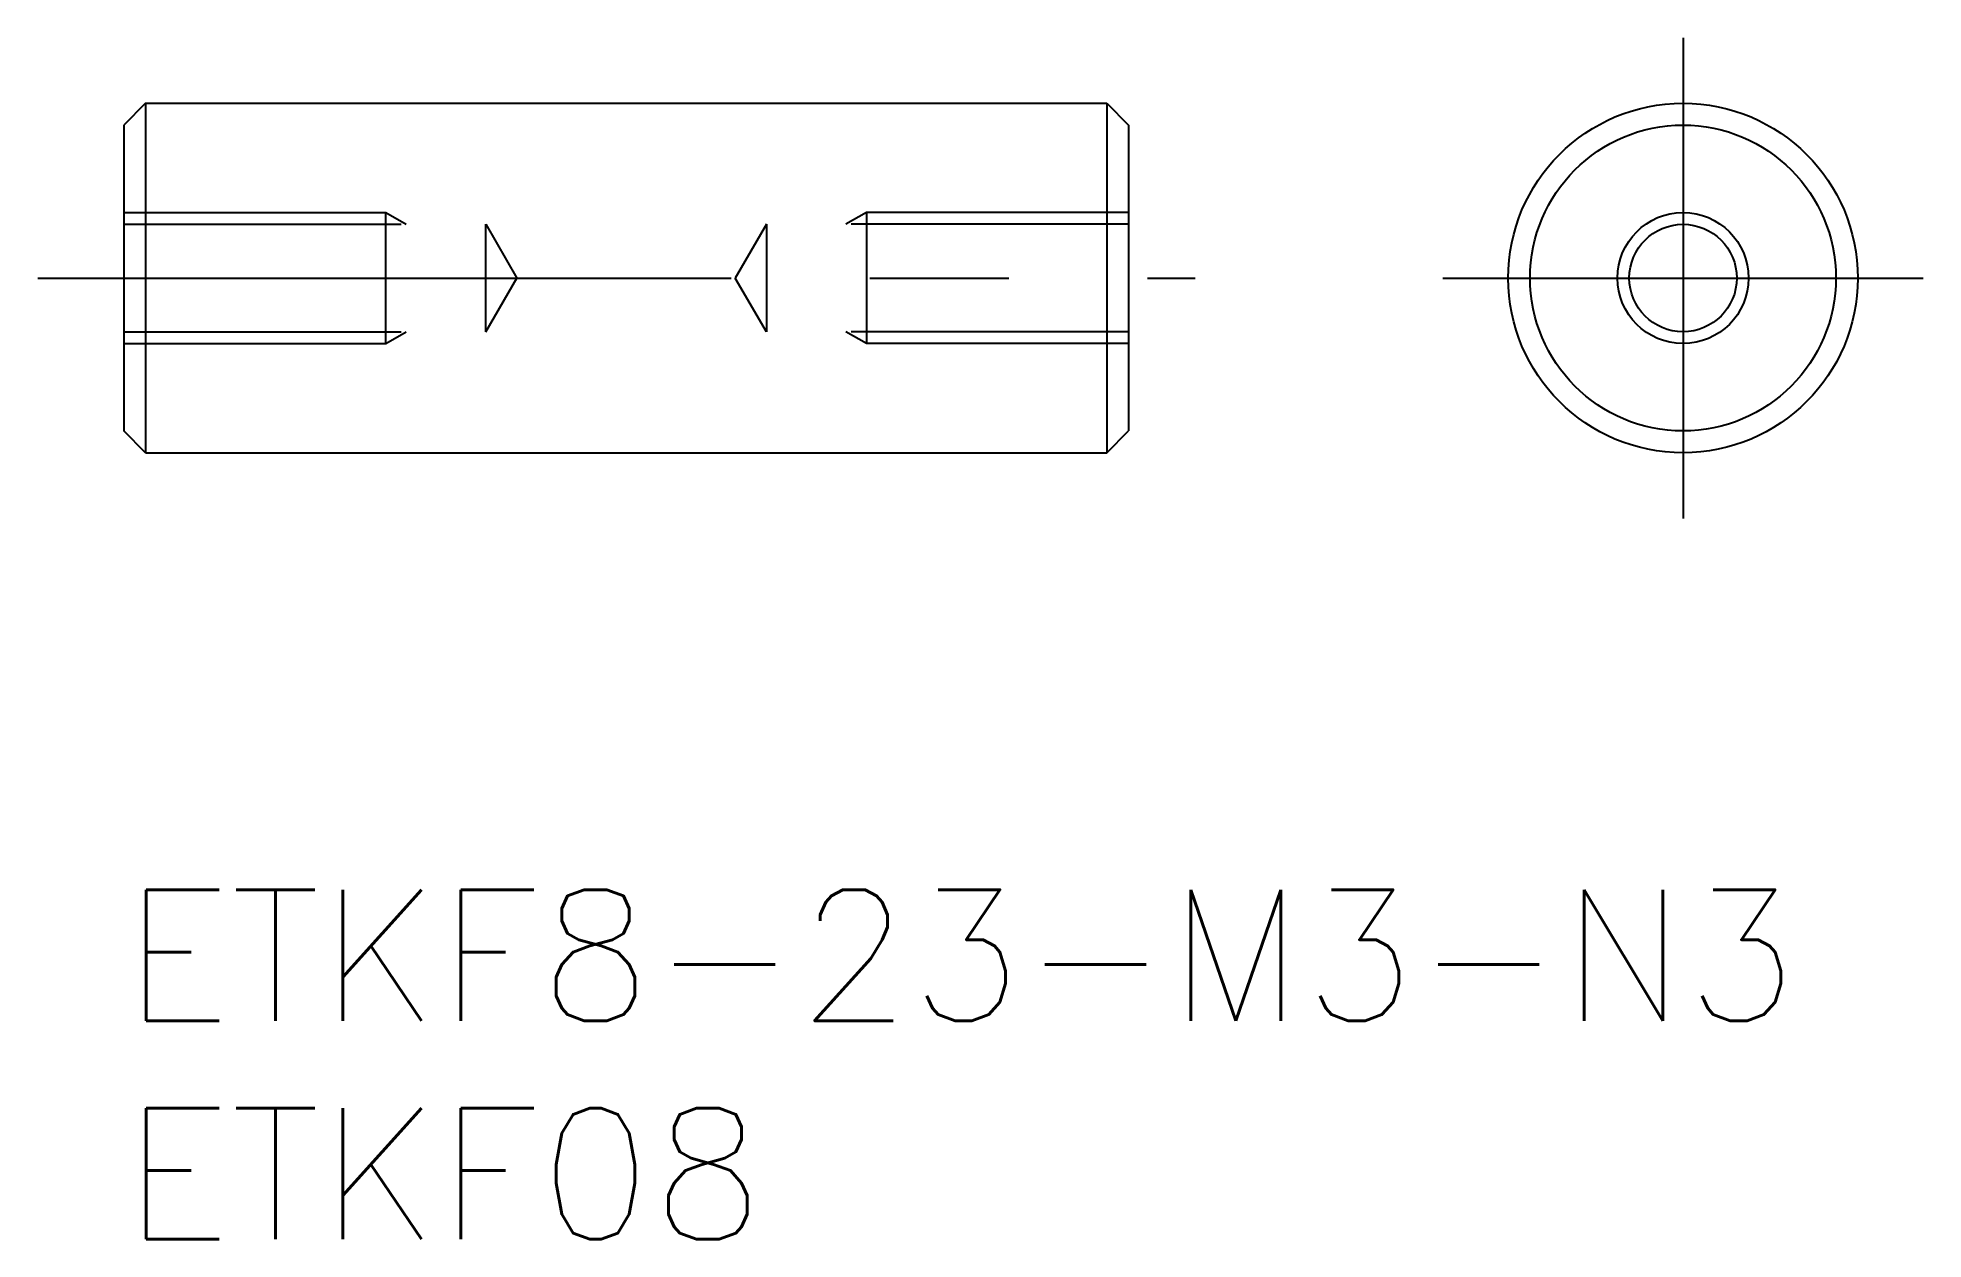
# Model space of a CAD drawing. Extents: x -2 to 41.2, y -8 to 19.5.
import ezdxf

# ---------------------------------------------------------------- set-up
doc = ezdxf.new("R2010")
doc.units = 0
doc.header["$LTSCALE"] = 0.5
doc.linetypes.add('CENTER', pattern=[50.8, 31.75, -6.35, 6.35, -6.35])
doc.linetypes.add('DASHED', pattern=[19.05, 12.7, -6.35])
for name, color, linetype in [('MSM_CENTER', 1, 'CENTER'), ('MSM_CONTINUOUS', 7, 'CONTINUOUS'), ('MSM_DASHED', 4, 'DASHED'), ('MSM_NARROW', 5, 'CONTINUOUS'), ('MSM_PART_NUMBER', 7, 'CONTINUOUS')]:
    doc.layers.add(name, color=color, linetype=linetype)
doc.styles.get("Standard").update_dxf_attribs({"font": 'txt.shx', "height": 3, "bigfont": 'bigfont.shx'})

# ---------------------------------------------------------------- blocks, each defined once
blk = doc.blocks.new('*U6')
at = {"layer": 'MSM_PART_NUMBER'}
blk.add_text('ETKF8-23-M3-N3', height=3, dxfattribs=at).set_placement((0, -3))
blk = doc.blocks.new('*U7')
at = {"layer": 'MSM_PART_NUMBER'}
blk.add_text('ETKF08', height=3, dxfattribs=at).set_placement((0, -8))

msp = doc.modelspace()

# ---------------------------------------------------------------- linework, layer by layer
at = {"layer": 'MSM_CENTER'}
for p, q in [((35.692, 19.5), (35.692, 8.5)), ((-1.968, 14), (24.527, 14)), ((30.192, 14), (41.192, 14))]:
    msp.add_line(p, q, dxfattribs=at)
at = {"layer": 'MSM_CONTINUOUS'}
for p, q in [((0.5, 18), (0, 17.5)), ((0.5, 18), (22.5, 18)), ((0.5, 18), (0.5, 10)), ((22.5, 18), (23, 17.5)), ((22.5, 18), (22.5, 10)), ((0, 17.5), (0, 10.5)), ((23, 17.5), (23, 10.5)), ((0.5, 10), (0, 10.5)), ((22.5, 10), (23, 10.5)), ((0.5, 10), (22.5, 10))]:
    msp.add_line(p, q, dxfattribs=at)
for radius in [4, 3.5, 1.23]:
    msp.add_circle((35.692, 14), radius, dxfattribs=at)
at = {"layer": 'MSM_DASHED'}
for p, q in [((0, 15.5), (6, 15.5)), ((0, 15.229), (8.29, 15.229)), ((6, 15.5), (6.469, 15.229)), ((6, 12.5), (6, 15.5)), ((8.29, 12.77), (8.29, 15.229)), ((8.29, 15.229), (9, 14)), ((14.71, 15.229), (14, 14)), ((14.71, 15.229), (14.71, 12.77)), ((23, 15.229), (14.71, 15.229)), ((17, 15.5), (16.531, 15.229)), ((17, 15.5), (17, 12.5)), ((23, 15.5), (17, 15.5)), ((8.29, 12.77), (9, 14)), ((14.71, 12.77), (14, 14)), ((0, 12.77), (8.29, 12.77)), ((6, 12.5), (6.469, 12.77)), ((23, 12.77), (14.71, 12.77)), ((17, 12.5), (16.531, 12.77)), ((0, 12.5), (6, 12.5)), ((23, 12.5), (17, 12.5))]:
    msp.add_line(p, q, dxfattribs=at)
at = {"layer": 'MSM_NARROW'}
msp.add_circle((35.692, 14), 1.5, dxfattribs=at)

# ---------------------------------------------------------------- block references
at = {"layer": 'MSM_CONTINUOUS'}
for name in ['*U6', '*U7']:
    msp.add_blockref(name, (0, 0), dxfattribs=at)

doc.saveas('drawing.dxf')
